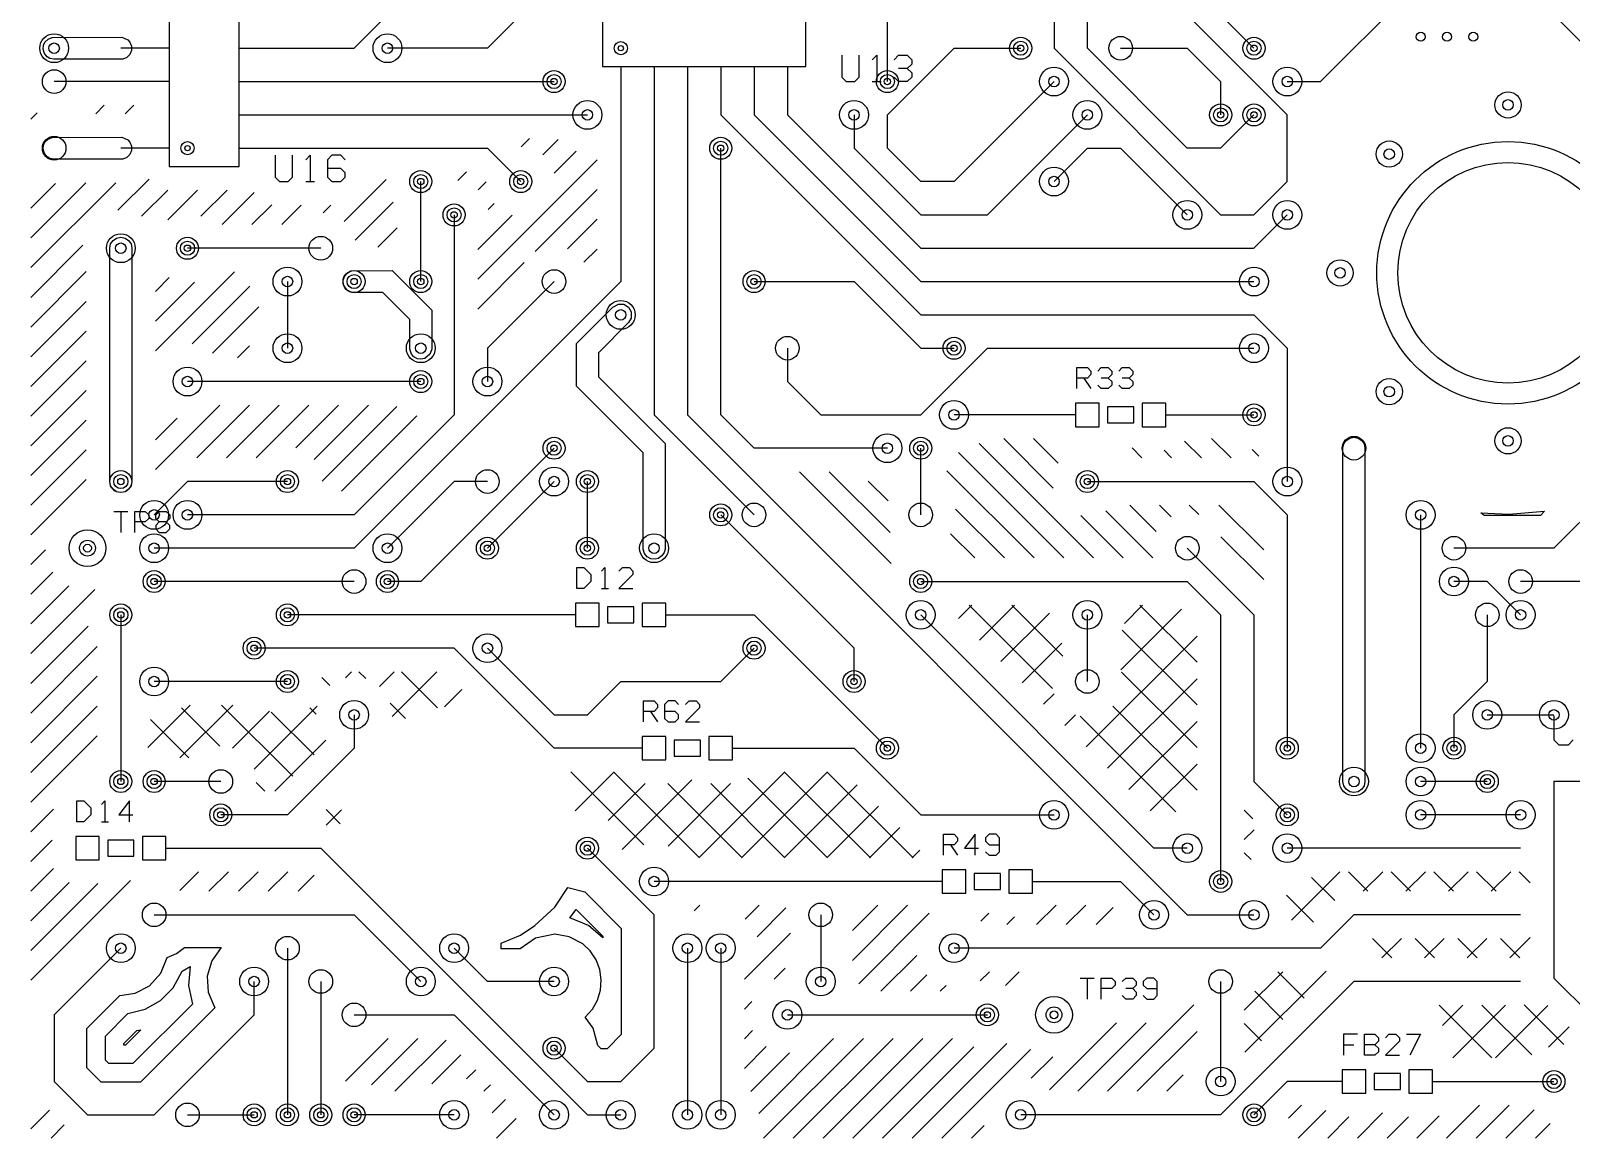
# Model space of a CAD drawing. Extents: x 7 to 280, y 7 to 360.
# Drawn here: x 6.7 to 65.4, y 6.7 to 48.9 of the extents above; entities that cross this region are included whole.
import ezdxf

# ---------------------------------------------------------------- set-up
doc = ezdxf.new("R2010")
doc.units = 0
doc.layers.add('SCORE', color=5, linetype='CONTINUOUS')

msp = doc.modelspace()

# ---------------------------------------------------------------- linework, layer by layer
at = {"layer": 'SCORE'}
for p, q in [((39.37, 46.99), (39.37, 57.15)), ((19.05, 48.26), (25.4, 54.61)), ((12.0015, 54.0385), (12.0015, 43.7515)), ((14.6685, 43.7515), (14.6685, 54.0385)), ((27.94, 52.07), (24.13, 48.26)), ((45.72, 50.8), (45.72, 48.26)), ((54.61, 45.72), (49.53, 50.8)), ((55.88, 46.99), (59.69, 50.8)), ((28.5115, 50.2285), (28.5115, 47.5615)), ((36.2585, 47.5615), (36.2585, 50.2285)), ((46.99, 48.26), (46.99, 49.53)), ((53.34, 48.26), (52.07, 49.53)), ((64.77, 49.53), (66.04, 48.26)), ((7.202, 48.2188), (7.2181, 48.3819)), ((7.2496, 48.062), (7.202, 48.2188)), ((7.2181, 48.3819), (7.2708, 48.4933)), ((7.2708, 48.4933), (7.3867, 48.6092)), ((7.3867, 48.6092), (7.5381, 48.6719)), ((7.5381, 48.6719), (10.2012, 48.678)), ((12.0015, 48.26), (10.16, 48.26)), ((10.2012, 48.678), (10.4264, 48.5847)), ((10.4264, 48.5847), (10.5092, 48.4933)), ((10.5092, 48.4933), (10.5719, 48.3419)), ((10.5719, 48.1781), (10.5092, 48.0267)), ((10.5719, 48.3419), (10.5719, 48.1781)), ((14.6685, 48.26), (16.51, 48.26)), ((16.51, 48.26), (19.05, 48.26)), ((24.13, 48.26), (20.32, 48.26)), ((39.37, 45.72), (41.91, 48.26)), ((41.91, 48.26), (44.45, 48.26)), ((45.72, 48.26), (52.07, 41.91)), ((50.8, 44.45), (46.99, 48.26)), ((48.26, 48.26), (50.8, 48.26)), ((50.8, 48.26), (52.07, 46.99)), ((7.3536, 47.9353), (7.2496, 48.062)), ((7.4593, 47.872), (7.3536, 47.9353)), ((7.62, 47.84), (7.4593, 47.872)), ((10.2419, 47.8481), (7.62, 47.84)), ((10.3933, 47.9108), (10.2419, 47.8481)), ((10.5092, 48.0267), (10.3933, 47.9108)), ((28.5115, 47.5615), (36.2585, 47.5615)), ((29.21, 47.5615), (29.21, 45.72)), ((30.48, 47.5615), (30.48, 45.72)), ((31.75, 47.5615), (31.75, 45.72)), ((33.02, 47.5615), (33.02, 45.72)), ((34.29, 47.5615), (34.29, 45.72)), ((35.56, 47.5615), (35.56, 45.72)), ((37.63, 47.99), (37.63, 47.1567)), ((38.2967, 47.1567), (38.2967, 47.99)), ((38.7967, 47.8233), (38.9633, 47.99)), ((38.9633, 47.99), (38.9633, 46.99)), ((39.63, 47.8233), (39.7967, 47.99)), ((39.7967, 47.99), (40.13, 47.99)), ((40.13, 47.99), (40.2967, 47.8233)), ((40.2967, 47.6567), (40.13, 47.49)), ((40.2967, 47.8233), (40.2967, 47.6567)), ((10.16, 46.99), (7.62, 46.99)), ((12.0015, 46.99), (10.16, 46.99)), ((14.6685, 46.99), (16.51, 46.99)), ((16.51, 46.99), (26.67, 46.99)), ((37.63, 47.1567), (37.7967, 46.99)), ((37.7967, 46.99), (38.13, 46.99)), ((38.13, 46.99), (38.2967, 47.1567)), ((38.7967, 46.99), (39.13, 46.99)), ((39.7967, 46.99), (39.63, 47.1567)), ((40.13, 47.49), (39.7967, 47.49)), ((40.13, 46.99), (39.7967, 46.99)), ((40.13, 47.49), (40.2967, 47.3233)), ((40.2967, 47.1567), (40.13, 46.99)), ((40.2967, 47.3233), (40.2967, 47.1567)), ((45.72, 46.99), (41.91, 43.18)), ((52.07, 46.99), (52.07, 45.72)), ((54.61, 46.99), (55.88, 46.99)), ((6.73, 45.5564), (6.9772, 45.8036)), ((9.2021, 45.7657), (9.5264, 46.09)), ((10.3263, 45.7586), (10.6577, 46.09)), ((14.6685, 45.72), (16.51, 45.72)), ((16.51, 45.72), (27.94, 45.72)), ((29.21, 45.72), (29.21, 39.37)), ((30.48, 45.72), (30.48, 34.29)), ((31.75, 45.72), (31.75, 34.29)), ((33.02, 45.72), (40.64, 38.1)), ((34.29, 45.72), (40.64, 39.37)), ((35.56, 45.72), (40.64, 40.64)), ((38.1, 45.72), (38.1, 44.45)), ((39.37, 44.45), (39.37, 45.72)), ((43.18, 41.91), (46.99, 45.72)), ((53.34, 45.72), (52.07, 44.45)), ((54.61, 43.18), (54.61, 45.72)), ((7.2181, 44.5719), (7.2708, 44.6833)), ((7.2708, 44.6833), (7.3867, 44.7992)), ((7.3867, 44.7992), (7.5381, 44.8619)), ((7.5381, 44.8619), (10.2012, 44.868)), ((10.2012, 44.868), (10.4264, 44.7747)), ((10.4264, 44.7747), (10.5092, 44.6833)), ((10.5092, 44.6833), (10.5719, 44.5319)), ((25.4114, 44.4993), (25.7321, 44.82)), ((26.2405, 44.197), (26.8306, 44.7872)), ((7.202, 44.4088), (7.2181, 44.5719)), ((7.2496, 44.252), (7.202, 44.4088)), ((7.3536, 44.1253), (7.2496, 44.252)), ((7.4593, 44.062), (7.3536, 44.1253)), ((7.62, 44.03), (7.4593, 44.062)), ((10.2419, 44.0381), (7.62, 44.03)), ((12.0015, 44.45), (10.16, 44.45)), ((10.3933, 44.1008), (10.2419, 44.0381)), ((10.5092, 44.2167), (10.3933, 44.1008)), ((10.5719, 44.3681), (10.5092, 44.2167)), ((10.5719, 44.5319), (10.5719, 44.3681)), ((14.6685, 44.45), (16.51, 44.45)), ((16.04, 44.18), (16.04, 43.3467)), ((16.51, 44.45), (24.13, 44.45)), ((16.7067, 43.3467), (16.7067, 44.18)), ((17.2067, 44.0133), (17.3733, 44.18)), ((17.3733, 44.18), (17.3733, 43.18)), ((18.2067, 44.18), (18.04, 44.0133)), ((18.54, 44.18), (18.2067, 44.18)), ((18.7067, 44.0133), (18.54, 44.18)), ((24.13, 44.45), (25.4, 43.18)), ((26.679, 43.5042), (27.5105, 44.3357)), ((33.02, 34.29), (33.02, 44.45)), ((38.1, 44.45), (40.64, 41.91)), ((40.64, 43.18), (39.37, 44.45)), ((45.72, 43.18), (46.99, 44.45)), ((46.99, 44.45), (48.26, 44.45)), ((48.26, 44.45), (50.8, 41.91)), ((52.07, 44.45), (50.8, 44.45)), ((12.0015, 43.7515), (14.6685, 43.7515)), ((18.04, 44.0133), (18.04, 43.3467)), ((18.54, 43.68), (18.04, 43.68)), ((18.7067, 43.5133), (18.54, 43.68)), ((18.7067, 43.3467), (18.7067, 43.5133)), ((23.0024, 43.2217), (23.3307, 43.55)), ((23.7606, 39.4544), (28.3086, 44.0024)), ((6.73, 39.8995), (9.9677, 43.1372)), ((6.73, 41.0309), (8.8328, 43.1337)), ((6.73, 42.1623), (7.6691, 43.1013)), ((10.047, 42.0852), (11.2379, 43.2761)), ((10.9491, 41.8559), (11.947, 42.8538)), ((11.9507, 41.7261), (13.0761, 42.8515)), ((13.212, 41.856), (14.2075, 42.8515)), ((16.04, 43.3467), (16.2067, 43.18)), ((16.2067, 43.18), (16.54, 43.18)), ((16.54, 43.18), (16.7067, 43.3467)), ((17.2067, 43.18), (17.54, 43.18)), ((18.04, 43.3467), (18.2067, 43.18)), ((18.2067, 43.18), (18.54, 43.18)), ((18.54, 43.18), (18.7067, 43.3467)), ((18.6686, 41.6558), (20.2728, 43.26)), ((21.59, 39.37), (21.59, 43.18)), ((23.774, 42.8619), (24.0807, 43.1686)), ((25.9474, 40.5099), (28.3089, 42.8714)), ((41.91, 43.18), (40.64, 43.18)), ((53.34, 41.91), (54.61, 43.18)), ((14.0273, 41.54), (15.2455, 42.7581)), ((15.1587, 41.54), (15.909, 42.2903)), ((16.2901, 41.54), (17.0301, 42.28)), ((17.8682, 41.9868), (18.1615, 42.28)), ((19.0936, 40.9494), (20.5336, 42.3894)), ((24.1629, 42.1194), (24.383, 42.3395)), ((22.86, 41.91), (22.86, 34.29)), ((23.7602, 40.5854), (25.0758, 41.901)), ((27.1858, 40.6169), (28.3093, 41.7404)), ((40.64, 41.91), (43.18, 41.91)), ((52.07, 41.91), (53.34, 41.91)), ((53.34, 40.64), (54.61, 41.91)), ((19.9594, 40.6839), (20.69, 41.4144)), ((6.73, 38.7681), (8.7148, 40.753)), ((9.74, 40.64), (9.772, 40.8007)), ((9.74, 31.75), (9.74, 40.64)), ((9.772, 40.8007), (9.863, 40.937)), ((9.863, 40.937), (9.9993, 41.028)), ((9.9993, 41.028), (10.16, 41.06)), ((10.16, 41.06), (10.3207, 41.028)), ((10.3207, 41.028), (10.457, 40.937)), ((10.457, 40.937), (10.548, 40.8007)), ((10.548, 40.8007), (10.58, 40.64)), ((10.58, 40.64), (10.58, 31.75)), ((17.78, 40.64), (12.7, 40.64)), ((27.8032, 40.1029), (28.3097, 40.6094)), ((40.64, 40.64), (53.34, 40.64)), ((23.761, 38.3235), (25.5301, 40.0926)), ((6.73, 37.6368), (8.84, 39.7468)), ((11.48, 36.7299), (14.4901, 39.74)), ((11.48, 38.9927), (12.0053, 39.518)), ((11.48, 37.8613), (12.9665, 39.3478)), ((16.51, 39.37), (16.51, 36.83)), ((18.632, 39.4112), (18.6796, 39.568)), ((18.6481, 39.2481), (18.632, 39.4112)), ((18.6796, 39.568), (18.7836, 39.6947)), ((18.7836, 39.6947), (18.9281, 39.7719)), ((18.9281, 39.7719), (20.494, 39.79)), ((29.21, 39.37), (19.05, 29.21)), ((20.494, 39.79), (22.01, 38.274)), ((26.67, 39.37), (24.13, 36.83)), ((34.29, 39.37), (38.1, 39.37)), ((38.1, 39.37), (40.64, 36.83)), ((40.64, 39.37), (53.34, 39.37)), ((12.8798, 36.9984), (15.0716, 39.1902)), ((18.7836, 39.0453), (18.6481, 39.2481)), ((18.9681, 38.9581), (18.7836, 39.0453)), ((20.146, 38.95), (18.9681, 38.9581)), ((21.17, 37.926), (20.146, 38.95)), ((6.73, 36.5054), (8.84, 38.6154)), ((13.6594, 36.6465), (15.4235, 38.4106)), ((22.01, 38.274), (22.008, 36.7888)), ((27.52, 37.004), (28.913, 38.397)), ((28.913, 38.397), (29.1281, 38.5119)), ((29.1281, 38.5119), (29.3319, 38.5019)), ((29.3319, 38.5019), (29.507, 38.397)), ((29.507, 38.397), (29.6119, 38.2219)), ((29.6119, 38.2219), (29.6119, 37.9781)), ((21.172, 36.7888), (21.17, 37.926)), ((29.507, 37.803), (28.36, 36.656)), ((29.6119, 37.9781), (29.507, 37.803)), ((40.64, 38.1), (53.34, 38.1)), ((53.34, 38.1), (54.61, 36.83)), ((6.73, 35.374), (8.84, 37.484)), ((27.52, 35.386), (27.52, 37.004)), ((14.605, 36.4608), (15.0633, 36.9191)), ((21.2408, 36.5967), (21.172, 36.7888)), ((21.3236, 36.5053), (21.2408, 36.5967)), ((21.4681, 36.4281), (21.3236, 36.5053)), ((21.59, 36.41), (21.4681, 36.4281)), ((21.7507, 36.442), (21.59, 36.41)), ((21.9392, 36.5967), (21.7507, 36.442)), ((22.008, 36.7888), (21.9392, 36.5967)), ((24.13, 36.83), (24.13, 35.56)), ((28.36, 36.656), (28.36, 35.734)), ((35.56, 36.83), (35.56, 35.56)), ((40.64, 34.29), (43.18, 36.83)), ((40.64, 36.83), (41.91, 36.83)), ((43.18, 36.83), (53.34, 36.83)), ((54.61, 36.83), (54.61, 31.75)), ((6.73, 34.2427), (8.84, 36.3527)), ((46.59, 35.29), (46.59, 36.09)), ((46.59, 36.09), (46.99, 36.09)), ((46.99, 36.09), (47.1233, 35.9567)), ((47.1233, 35.8233), (46.99, 35.69)), ((47.1233, 35.9567), (47.1233, 35.8233)), ((47.39, 35.9567), (47.5233, 36.09)), ((47.5233, 36.09), (47.79, 36.09)), ((47.79, 36.09), (47.9233, 35.9567)), ((47.9233, 35.8233), (47.79, 35.69)), ((47.9233, 35.9567), (47.9233, 35.8233)), ((48.19, 35.9567), (48.3233, 36.09)), ((48.3233, 36.09), (48.59, 36.09)), ((48.59, 36.09), (48.7233, 35.9567)), ((48.7233, 35.8233), (48.59, 35.69)), ((48.7233, 35.9567), (48.7233, 35.8233)), ((6.73, 33.1113), (8.84, 35.2213)), ((21.59, 35.56), (12.7, 35.56)), ((30.06, 32.846), (27.52, 35.386)), ((28.36, 35.734), (30.9, 33.194)), ((35.56, 35.56), (36.83, 34.29)), ((46.99, 35.69), (46.59, 35.69)), ((46.8567, 35.69), (47.1233, 35.29)), ((47.5233, 35.29), (47.39, 35.4233)), ((47.79, 35.69), (47.5233, 35.69)), ((47.79, 35.29), (47.5233, 35.29)), ((47.79, 35.69), (47.9233, 35.5567)), ((47.9233, 35.4233), (47.79, 35.29)), ((47.9233, 35.5567), (47.9233, 35.4233)), ((48.3233, 35.29), (48.19, 35.4233)), ((48.59, 35.69), (48.3233, 35.69)), ((48.59, 35.29), (48.3233, 35.29)), ((48.59, 35.69), (48.7233, 35.5567)), ((48.7233, 35.4233), (48.59, 35.29)), ((48.7233, 35.5567), (48.7233, 35.4233)), ((11.48, 32.2044), (13.9356, 34.66)), ((13.0569, 32.65), (15.0669, 34.66)), ((14.1883, 32.65), (16.1983, 34.66)), ((15.3197, 32.65), (17.3297, 34.66)), ((16.8309, 33.0299), (18.461, 34.66)), ((17.5251, 32.5927), (19.5924, 34.66)), ((47.44, 34.74), (46.54, 34.74)), ((46.54, 34.74), (46.54, 33.84)), ((47.44, 33.84), (47.44, 34.74)), ((49.98, 34.74), (49.08, 34.74)), ((49.08, 34.74), (49.08, 33.84)), ((49.98, 33.84), (49.98, 34.74)), ((6.73, 31.9799), (8.84, 34.0899)), ((11.48, 33.3358), (12.3085, 34.1643)), ((17.8293, 31.7655), (20.674, 34.6102)), ((18.5752, 31.38), (21.4438, 34.2487)), ((22.86, 34.29), (19.05, 30.48)), ((30.48, 34.29), (34.29, 30.48)), ((31.75, 34.29), (50.8, 15.24)), ((34.29, 33.02), (33.02, 34.29)), ((36.83, 34.29), (40.64, 34.29)), ((44.45, 34.29), (41.91, 34.29)), ((46.54, 34.29), (44.45, 34.29)), ((48.76, 34.59), (47.76, 34.59)), ((47.76, 34.59), (47.76, 33.99)), ((48.76, 33.99), (48.76, 34.59)), ((49.98, 34.29), (52.07, 34.29)), ((52.07, 34.29), (53.34, 34.29)), ((46.54, 33.84), (47.44, 33.84)), ((47.76, 33.99), (48.76, 33.99)), ((49.08, 33.84), (49.98, 33.84)), ((6.73, 30.8485), (8.84, 32.9585)), ((26.67, 33.02), (21.59, 27.94)), ((30.9, 33.194), (30.898, 29.1688)), ((39.37, 33.02), (34.29, 33.02)), ((40.64, 30.48), (40.64, 33.02)), ((42.8649, 33.1995), (47.2244, 28.84)), ((43.8058, 33.39), (45.6942, 31.5015)), ((44.9372, 33.39), (45.8736, 32.4536)), ((48.6932, 33.0281), (49.0713, 32.65)), ((49.9126, 32.94), (50.2026, 32.65)), ((50.6927, 33.2913), (51.334, 32.65)), ((51.7254, 33.39), (52.4654, 32.65)), ((53.2746, 32.9721), (53.5301, 32.7167)), ((56.73, 33.02), (56.762, 33.1807)), ((56.73, 20.32), (56.73, 33.02)), ((56.762, 33.1807), (56.853, 33.317)), ((56.853, 33.317), (56.9893, 33.408)), ((56.9893, 33.408), (57.15, 33.44)), ((57.15, 33.44), (57.3107, 33.408)), ((57.3107, 33.408), (57.447, 33.317)), ((57.447, 33.317), (57.538, 33.1807)), ((57.538, 33.1807), (57.57, 33.02)), ((57.57, 33.02), (57.57, 20.32)), ((30.062, 29.1688), (30.06, 32.846)), ((42.0823, 32.8507), (46.093, 28.84)), ((6.73, 29.7172), (8.84, 31.8272)), ((9.772, 31.5893), (9.74, 31.75)), ((10.58, 31.75), (10.548, 31.5893)), ((12.7, 31.75), (11.43, 30.48)), ((16.51, 31.75), (12.7, 31.75)), ((22.86, 31.75), (20.32, 29.21)), ((24.13, 31.75), (22.86, 31.75)), ((24.13, 29.21), (26.67, 31.75)), ((27.94, 29.21), (27.94, 31.75)), ((36.0248, 32.12), (39.5151, 28.6298)), ((37.1562, 32.12), (39.4714, 29.8047)), ((38.6394, 31.7682), (39.3986, 31.009)), ((41.6412, 32.1604), (44.9617, 28.84)), ((46.99, 31.75), (53.34, 31.75)), ((53.34, 31.75), (54.61, 30.48)), ((67.31, 31.75), (64.77, 29.21)), ((9.863, 31.453), (9.772, 31.5893)), ((9.9993, 31.362), (9.863, 31.453)), ((10.16, 31.33), (9.9993, 31.362)), ((10.3207, 31.362), (10.16, 31.33)), ((10.457, 31.453), (10.3207, 31.362)), ((10.548, 31.5893), (10.457, 31.453)), ((9.89, 30.61), (10.4233, 30.61)), ((10.1567, 30.61), (10.1567, 29.81)), ((10.69, 29.81), (10.69, 30.61)), ((10.69, 30.61), (11.09, 30.61)), ((11.09, 30.61), (11.2233, 30.4767)), ((11.49, 30.4767), (11.6233, 30.61)), ((11.6233, 30.61), (11.89, 30.61)), ((11.89, 30.61), (12.0233, 30.4767)), ((41.9718, 30.6985), (43.8303, 28.84)), ((47.6936, 30.6336), (49.4872, 28.84)), ((48.6085, 30.85), (49.6108, 29.8477)), ((49.7399, 30.85), (50.1808, 30.4091)), ((50.8713, 30.85), (51.233, 30.4883)), ((52.0026, 30.85), (53.71, 29.1426)), ((61.9905, 30.5615), (63.0543, 30.5008)), ((62.1115, 30.46), (61.9905, 30.5615)), ((63.0543, 30.5008), (64.4068, 30.6145)), ((64.4068, 30.6145), (64.2522, 30.46)), ((11.09, 30.21), (10.69, 30.21)), ((11.2233, 30.3433), (11.09, 30.21)), ((11.2233, 30.4767), (11.2233, 30.3433)), ((11.49, 30.3433), (11.49, 30.4767)), ((11.6233, 30.21), (11.49, 30.3433)), ((11.6233, 30.21), (11.49, 30.0767)), ((11.49, 30.0767), (11.49, 29.9433)), ((11.49, 29.9433), (11.6233, 29.81)), ((11.89, 30.21), (11.6233, 30.21)), ((12.0233, 30.3433), (11.89, 30.21)), ((12.0233, 30.0767), (11.89, 30.21)), ((11.89, 29.81), (12.0233, 29.9433)), ((12.0233, 30.4767), (12.0233, 30.3433)), ((12.0233, 29.9433), (12.0233, 30.0767)), ((19.05, 30.48), (12.7, 30.48)), ((38.1, 25.4), (33.02, 30.48)), ((46.7415, 30.4542), (48.3558, 28.84)), ((54.61, 30.48), (54.61, 21.59)), ((59.69, 30.48), (59.69, 21.59)), ((64.2522, 30.46), (62.1115, 30.46)), ((11.6233, 29.81), (11.89, 29.81)), ((41.7805, 29.7584), (42.6989, 28.84)), ((52.0783, 29.643), (53.71, 28.0113)), ((6.73, 28.5858), (7.292, 29.1478)), ((19.05, 29.21), (11.43, 29.21)), ((30.1096, 29.012), (30.062, 29.1688)), ((30.2136, 28.8853), (30.1096, 29.012)), ((30.3581, 28.8081), (30.2136, 28.8853)), ((30.5212, 28.792), (30.3581, 28.8081)), ((30.6407, 28.822), (30.5212, 28.792)), ((30.777, 28.913), (30.6407, 28.822)), ((30.868, 29.0493), (30.777, 28.913)), ((30.898, 29.1688), (30.868, 29.0493)), ((50.8, 29.21), (53.34, 26.67)), ((64.77, 29.21), (60.96, 29.21)), ((6.73, 27.4544), (7.5749, 28.2994)), ((27.54, 27.67), (27.54, 28.47)), ((27.54, 28.47), (27.8067, 28.47)), ((27.8067, 28.47), (28.0733, 28.2033)), ((28.0733, 28.2033), (28.0733, 27.9367)), ((28.4733, 28.3367), (28.6067, 28.47)), ((28.6067, 28.47), (28.6067, 27.67)), ((29.14, 28.3367), (29.2733, 28.47)), ((29.6733, 28.2033), (29.14, 27.67)), ((29.2733, 28.47), (29.54, 28.47)), ((29.54, 28.47), (29.6733, 28.3367)), ((29.6733, 28.3367), (29.6733, 28.2033)), ((6.73, 26.3231), (8.1825, 27.7756)), ((6.73, 25.1917), (9.1742, 27.6359)), ((19.05, 27.94), (11.43, 27.94)), ((21.59, 27.94), (20.32, 27.94)), ((27.8067, 27.67), (27.54, 27.67)), ((28.0733, 27.9367), (27.8067, 27.67)), ((28.4733, 27.67), (28.74, 27.67)), ((29.14, 27.67), (29.6733, 27.67)), ((40.64, 27.94), (50.8, 27.94)), ((50.8, 27.94), (52.07, 26.67)), ((62.23, 27.94), (60.96, 27.94)), ((63.5, 26.67), (62.23, 27.94)), ((73.66, 27.94), (63.5, 27.94)), ((28.39, 27.12), (27.49, 27.12)), ((27.49, 27.12), (27.49, 26.22)), ((28.39, 26.22), (28.39, 27.12)), ((30.93, 27.12), (30.03, 27.12)), ((30.03, 27.12), (30.03, 26.22)), ((30.93, 26.22), (30.93, 27.12)), ((42.0827, 26.5317), (42.5897, 27.0387)), ((42.4904, 27.0386), (45.6677, 23.8614)), ((42.8801, 25.7027), (44.2167, 27.0393)), ((44.1161, 27.0392), (46.0536, 25.1018)), ((48.403, 26.3466), (49.0964, 27.04)), ((48.9944, 27.04), (51.17, 24.8644)), ((10.16, 26.67), (10.16, 20.32)), ((25.4, 26.67), (16.51, 26.67)), ((27.49, 26.67), (25.4, 26.67)), ((29.71, 26.97), (28.71, 26.97)), ((28.71, 26.97), (28.71, 26.37)), ((29.71, 26.37), (29.71, 26.97)), ((30.93, 26.67), (33.02, 26.67)), ((33.02, 26.67), (34.29, 26.67)), ((34.29, 26.67), (39.37, 21.59)), ((49.53, 17.78), (40.64, 26.67)), ((43.6933, 24.8895), (45.5423, 26.7385)), ((46.99, 24.13), (46.99, 26.67)), ((48.2624, 24.5796), (50.575, 26.8922)), ((52.07, 26.67), (52.07, 16.51)), ((53.34, 26.67), (53.34, 20.32)), ((62.23, 26.67), (62.23, 24.13)), ((6.73, 24.0603), (8.9117, 26.242)), ((27.49, 26.22), (28.39, 26.22)), ((28.71, 26.37), (29.71, 26.37)), ((30.03, 26.22), (30.93, 26.22)), ((46.946, 21.6368), (51.17, 25.8609)), ((48.3184, 26.0897), (51.17, 23.2381)), ((6.73, 22.929), (9.26, 25.459)), ((22.86, 25.4), (15.24, 25.4)), ((26.67, 21.59), (22.86, 25.4)), ((24.13, 25.4), (26.67, 22.86)), ((33.02, 24.13), (34.29, 25.4)), ((38.1, 24.13), (38.1, 25.4)), ((44.5064, 24.0763), (46.0217, 25.5916)), ((6.73, 21.7976), (9.26, 24.3276)), ((16.51, 24.13), (11.43, 24.13)), ((17.82, 24.2886), (18.1293, 23.9793)), ((18.7185, 24.2711), (18.9474, 24.5)), ((19.235, 24.5), (19.4956, 24.2394)), ((20.0151, 23.9413), (20.5737, 24.5)), ((20.498, 22.7979), (22.2001, 24.5)), ((20.8613, 24.5), (22.2316, 23.1297)), ((27.94, 22.86), (29.21, 24.13)), ((29.21, 24.13), (33.02, 24.13)), ((47.7591, 20.8237), (51.17, 24.2345)), ((48.2903, 24.4914), (51.17, 21.6117)), ((62.23, 24.13), (60.96, 22.86)), ((22.4912, 23.1647), (23.1568, 23.8304)), ((45.3196, 23.2632), (45.7227, 23.6662)), ((6.73, 20.6662), (9.26, 23.1962)), ((11.1848, 21.6164), (12.7984, 23.23)), ((12.4147, 21.22), (14.4247, 23.23)), ((12.4764, 23.1268), (13.9341, 21.6691)), ((13.9996, 23.23), (16.7084, 20.5212)), ((14.4151, 21.594), (15.8239, 23.0029)), ((15.2357, 20.7883), (17.6389, 23.1915)), ((15.8911, 22.9648), (17.5216, 21.3344)), ((17.3608, 23.1215), (17.6007, 22.8816)), ((20.4294, 23.3056), (21.0126, 22.7223)), ((30.08, 22.59), (30.08, 23.39)), ((30.08, 23.39), (30.48, 23.39)), ((30.48, 22.99), (30.08, 22.99)), ((30.3467, 22.99), (30.6133, 22.59)), ((30.48, 23.39), (30.6133, 23.2567)), ((30.6133, 23.1233), (30.48, 22.99)), ((30.6133, 23.2567), (30.6133, 23.1233)), ((31.0133, 23.39), (30.88, 23.2567)), ((30.88, 23.2567), (30.88, 22.7233)), ((31.28, 22.99), (30.88, 22.99)), ((31.28, 23.39), (31.0133, 23.39)), ((31.4133, 23.2567), (31.28, 23.39)), ((31.4133, 22.8567), (31.28, 22.99)), ((31.68, 23.2567), (31.8133, 23.39)), ((32.2133, 23.1233), (31.68, 22.59)), ((31.8133, 23.39), (32.08, 23.39)), ((32.08, 23.39), (32.2133, 23.2567)), ((32.2133, 23.2567), (32.2133, 23.1233)), ((47.9618, 23.1936), (51.17, 19.9854)), ((11.2894, 22.6875), (12.7569, 21.22)), ((19.05, 22.86), (19.05, 21.59)), ((26.67, 22.86), (27.94, 22.86)), ((30.88, 22.7233), (31.0133, 22.59)), ((31.0133, 22.59), (31.28, 22.59)), ((31.28, 22.59), (31.4133, 22.7233)), ((31.4133, 22.7233), (31.4133, 22.8567)), ((31.68, 22.59), (32.2133, 22.59)), ((46.1328, 22.45), (46.5404, 22.8576)), ((46.7214, 22.8077), (50.3661, 19.1629)), ((48.5723, 20.0105), (51.17, 22.6082)), ((60.96, 22.86), (60.96, 21.59)), ((62.23, 22.86), (64.77, 22.86)), ((64.77, 22.82), (64.77, 21.9033)), ((6.73, 19.5348), (9.26, 22.0648)), ((16.0237, 19.95), (17.9687, 21.8949)), ((30.93, 22.04), (30.03, 22.04)), ((30.03, 22.04), (30.03, 21.14)), ((30.93, 21.14), (30.93, 22.04)), ((32.25, 21.89), (31.25, 21.89)), ((31.25, 21.89), (31.25, 21.29)), ((32.25, 21.29), (32.25, 21.89)), ((33.47, 22.04), (32.57, 22.04)), ((32.57, 22.04), (32.57, 21.14)), ((33.47, 21.14), (33.47, 22.04)), ((64.77, 21.9033), (64.9533, 21.72)), ((64.9533, 21.72), (65.32, 21.72)), ((65.32, 21.72), (65.5033, 21.9033)), ((19.05, 21.59), (16.51, 19.05)), ((27.94, 21.59), (26.67, 21.59)), ((30.03, 21.59), (27.94, 21.59)), ((30.03, 21.14), (30.93, 21.14)), ((31.25, 21.29), (32.25, 21.29)), ((32.57, 21.14), (33.47, 21.14)), ((33.47, 21.59), (35.56, 21.59)), ((35.56, 21.59), (38.1, 21.59)), ((38.1, 21.59), (40.64, 19.05)), ((27.3094, 20.69), (30.0926, 17.9068)), ((27.4776, 19.2045), (28.9631, 20.69)), ((28.9358, 20.69), (32.2158, 17.41)), ((32.1885, 17.41), (35.4685, 20.69)), ((33.8148, 17.41), (37.0948, 20.69)), ((35.4411, 20.69), (38.7211, 17.41)), ((37.0675, 20.69), (40.3475, 17.41)), ((49.3855, 19.1973), (51.17, 20.9818)), ((13.97, 20.32), (11.43, 20.32)), ((15.3191, 20.2841), (15.6532, 19.95)), ((28.7336, 18.8342), (30.1394, 20.24)), ((29.2597, 17.7339), (31.9158, 20.39)), ((31.0083, 20.2438), (33.8421, 17.41)), ((31.0109, 17.8588), (33.3921, 20.24)), ((32.6385, 20.24), (35.4685, 17.41)), ((34.0514, 20.4534), (37.0948, 17.41)), ((35.4411, 17.41), (38.2242, 20.193)), ((53.34, 20.32), (54.61, 19.05)), ((56.762, 20.1593), (56.73, 20.32)), ((56.853, 20.023), (56.762, 20.1593)), ((56.9893, 19.932), (56.853, 20.023)), ((57.447, 20.023), (57.3107, 19.932)), ((57.538, 20.1593), (57.447, 20.023)), ((57.57, 20.32), (57.538, 20.1593)), ((62.23, 20.32), (59.69, 20.32)), ((73.66, 20.32), (64.77, 20.32)), ((64.77, 20.32), (64.77, 12.83)), ((8.49, 18.78), (8.49, 19.58)), ((8.49, 19.58), (8.7567, 19.58)), ((8.7567, 19.58), (9.0233, 19.3133)), ((9.4233, 19.4467), (9.5567, 19.58)), ((9.5567, 19.58), (9.5567, 18.78)), ((10.49, 19.58), (10.09, 19.0467)), ((10.49, 18.78), (10.49, 19.58)), ((37.0675, 17.41), (39.0374, 19.3799)), ((57.15, 19.9), (56.9893, 19.932)), ((57.3107, 19.932), (57.15, 19.9)), ((6.73, 18.4035), (7.59, 19.2635)), ((9.0233, 19.0467), (8.7567, 18.78)), ((9.0233, 19.3133), (9.0233, 19.0467)), ((10.09, 19.0467), (10.6233, 19.0467)), ((16.51, 19.05), (13.97, 19.05)), ((17.9812, 19.2484), (18.5207, 18.7089)), ((17.9828, 18.6563), (18.5685, 19.2421)), ((40.64, 19.05), (45.72, 19.05)), ((52.97, 19.2276), (53.2992, 18.8984)), ((63.5, 19.05), (59.69, 19.05)), ((9.34, 18.23), (8.44, 18.23)), ((8.44, 18.23), (8.44, 17.33)), ((8.7567, 18.78), (8.49, 18.78)), ((9.34, 17.33), (9.34, 18.23)), ((9.4233, 18.78), (9.69, 18.78)), ((11.88, 18.23), (10.98, 18.23)), ((10.98, 18.23), (10.98, 17.33)), ((11.88, 17.33), (11.88, 18.23)), ((38.6938, 17.41), (39.8505, 18.5667)), ((41.51, 17.51), (41.51, 18.31)), ((41.51, 18.31), (41.91, 18.31)), ((41.91, 18.31), (42.0433, 18.1767)), ((42.71, 18.31), (42.31, 17.7767)), ((42.71, 17.51), (42.71, 18.31)), ((43.2433, 18.31), (43.11, 18.1767)), ((43.51, 18.31), (43.2433, 18.31)), ((43.6433, 18.1767), (43.51, 18.31)), ((52.97, 18.1113), (53.3432, 18.4845)), ((6.73, 17.2721), (7.54, 18.0821)), ((10.66, 18.08), (9.66, 18.08)), ((9.66, 18.08), (9.66, 17.48)), ((10.66, 17.48), (10.66, 18.08)), ((11.88, 17.78), (13.97, 17.78)), ((13.97, 17.78), (17.78, 17.78)), ((17.78, 17.78), (27.94, 7.62)), ((30.48, 15.24), (27.94, 17.78)), ((40.3202, 17.41), (40.61, 17.6998)), ((41.91, 17.91), (41.51, 17.91)), ((41.7767, 17.91), (42.0433, 17.51)), ((42.0433, 18.0433), (41.91, 17.91)), ((42.0433, 18.1767), (42.0433, 18.0433)), ((42.31, 17.7767), (42.8433, 17.7767)), ((43.11, 18.1767), (43.11, 18.0433)), ((43.11, 18.0433), (43.2433, 17.91)), ((43.11, 17.6433), (43.2433, 17.51)), ((43.2433, 17.91), (43.6433, 17.91)), ((43.51, 17.51), (43.6433, 17.6433)), ((43.6433, 17.6433), (43.6433, 18.1767)), ((50.8, 17.78), (49.53, 17.78)), ((63.5, 17.78), (54.61, 17.78)), ((8.44, 17.33), (9.34, 17.33)), ((9.66, 17.48), (10.66, 17.48)), ((10.98, 17.33), (11.88, 17.33)), ((43.2433, 17.51), (43.51, 17.51)), ((52.97, 17.6013), (53.2279, 17.3434)), ((6.73, 16.1407), (7.5993, 17.01)), ((6.73, 12.7466), (10.5329, 16.5495)), ((6.73, 15.0094), (8.1873, 16.4666)), ((12.412, 16.1658), (13.1261, 16.88)), ((13.5175, 16.14), (14.2575, 16.88)), ((14.6489, 16.14), (15.3889, 16.88)), ((15.7802, 16.14), (16.5202, 16.88)), ((16.9116, 16.14), (17.5294, 16.7578)), ((39.37, 16.51), (30.48, 16.51)), ((41.46, 16.51), (39.37, 16.51)), ((42.36, 16.96), (41.46, 16.96)), ((41.46, 16.96), (41.46, 16.06)), ((42.36, 16.06), (42.36, 16.96)), ((43.68, 16.81), (42.68, 16.81)), ((42.68, 16.81), (42.68, 16.21)), ((43.68, 16.21), (43.68, 16.81)), ((44.9, 16.96), (44, 16.96)), ((44, 16.96), (44, 16.06)), ((44.9, 16.06), (44.9, 16.96)), ((44.9, 16.51), (46.99, 16.51)), ((46.99, 16.51), (48.26, 16.51)), ((48.26, 16.51), (49.53, 15.24)), ((54.7751, 15.0374), (56.6177, 16.88)), ((55.5341, 16.6635), (56.4174, 15.7802)), ((56.944, 16.88), (57.684, 16.14)), ((57.5041, 16.14), (58.2441, 16.88)), ((58.5703, 16.88), (59.3103, 16.14)), ((59.1304, 16.14), (59.8704, 16.88)), ((60.1966, 16.88), (60.9366, 16.14)), ((60.7567, 16.14), (61.4967, 16.88)), ((61.823, 16.88), (62.563, 16.14)), ((62.3831, 16.14), (63.1231, 16.88)), ((63.4493, 16.88), (63.8688, 16.4605)), ((6.73, 13.878), (9.282, 16.43)), ((26.695, 15.5366), (27.1997, 16.2836)), ((27.1997, 16.2836), (27.8388, 16.1135)), ((27.8388, 16.1135), (29.23, 14.7222)), ((41.46, 16.06), (42.36, 16.06)), ((42.68, 16.21), (43.68, 16.21)), ((44, 16.06), (44.9, 16.06)), ((54.5786, 15.9926), (55.6042, 14.967)), ((25.9305, 14.8397), (26.695, 15.5366)), ((27.2662, 15.1272), (27.5071, 15.443)), ((27.5071, 15.443), (28.53, 14.4288)), ((32.0073, 15.3965), (32.2208, 15.61)), ((33.9529, 15.0793), (34.4835, 15.61)), ((34.4043, 14.3994), (35.5062, 15.5013)), ((38.0353, 13.5049), (40.1404, 15.61)), ((38.0388, 14.6398), (39.009, 15.61)), ((38.2769, 12.6151), (40.9684, 15.3066)), ((42.9271, 15.0026), (43.2345, 15.31)), ((45.0579, 14.8706), (45.7973, 15.61)), ((46.1896, 14.871), (46.9286, 15.61)), ((47.3213, 14.8713), (47.9736, 15.5236)), ((11.43, 15.24), (19.05, 15.24)), ((19.05, 15.24), (21.59, 12.7)), ((25.3914, 14.4704), (25.9305, 14.8397)), ((27.9781, 14.8299), (27.2662, 15.1272)), ((28.53, 14.3695), (27.9781, 14.8299)), ((29.23, 14.7222), (29.23, 10.6778)), ((30.48, 10.16), (30.48, 15.24)), ((36.83, 15.24), (36.83, 12.7)), ((43.9262, 14.8703), (44.2159, 15.16)), ((50.8, 15.24), (53.34, 15.24)), ((57.15, 15.24), (55.88, 13.97)), ((63.5, 15.24), (57.15, 15.24)), ((24.6498, 14.1554), (25.3914, 14.4704)), ((24.6593, 13.95), (24.6498, 14.1554)), ((25.9565, 14.352), (25.3755, 13.95)), ((26.697, 14.4993), (25.9565, 14.352)), ((27.2508, 14.4032), (26.697, 14.4993)), ((27.7635, 14.1292), (27.2508, 14.4032)), ((28.0438, 13.8623), (27.7635, 14.1292)), ((28.53, 14.4288), (28.53, 14.3695)), ((33.92, 12.7837), (35.6763, 14.54)), ((57.8576, 14.34), (58.5976, 13.6)), ((58.2167, 13.6), (58.9567, 14.34)), ((59.484, 14.34), (60.224, 13.6)), ((59.8431, 13.6), (60.5831, 14.34)), ((61.1103, 14.34), (61.8503, 13.6)), ((61.4694, 13.6), (62.2094, 14.34)), ((62.7366, 14.34), (63.4766, 13.6)), ((63.0958, 13.6), (63.8695, 14.3737)), ((10.16, 13.97), (7.62, 11.43)), ((11.6895, 13.0218), (11.9238, 13.614)), ((11.9238, 13.614), (12.2848, 13.771)), ((12.2848, 13.771), (12.5815, 13.99)), ((12.5815, 13.99), (13.9854, 13.99)), ((13.9854, 13.99), (13.625, 13.4937)), ((16.51, 13.97), (16.51, 7.62)), ((24.13, 12.7), (22.86, 13.97)), ((25.3755, 13.95), (24.6593, 13.95)), ((28.2696, 13.5244), (28.0438, 13.8623)), ((28.4089, 13.1634), (28.2696, 13.5244)), ((31.75, 13.97), (31.75, 7.62)), ((33.02, 13.97), (33.02, 7.62)), ((39.1231, 12.33), (40.4872, 13.694)), ((55.88, 13.97), (41.91, 13.97)), ((11.2535, 12.5408), (11.6895, 13.0218)), ((12.1514, 12.4595), (12.5003, 13.0927)), ((12.5003, 13.0927), (12.8078, 13.2758)), ((12.8078, 13.2758), (12.745, 12.5504)), ((13.625, 13.4937), (13.452, 12.9032)), ((28.4685, 12.7613), (28.4089, 13.1634)), ((35.057, 12.7893), (35.4707, 13.203)), ((40.2545, 12.33), (40.8774, 12.9529)), ((42.9084, 12.7212), (43.2573, 13.07)), ((43.8721, 12.5535), (44.3886, 13.07)), ((52.97, 11.6059), (54.4341, 13.07)), ((52.9957, 10.0053), (56.0845, 13.0941)), ((54.2486, 13.07), (55.2479, 12.0707)), ((10.7081, 12.256), (11.2535, 12.5408)), ((11.6705, 11.9786), (12.1514, 12.4595)), ((12.745, 12.5504), (12.893, 11.8407)), ((13.452, 12.9032), (13.488, 12.289)), ((15.24, 11.43), (15.24, 12.7)), ((17.78, 12.7), (17.78, 7.62)), ((26.67, 12.7), (24.13, 12.7)), ((28.322, 11.9865), (28.44, 12.3754)), ((28.44, 12.3754), (28.4685, 12.7613)), ((41.3859, 12.33), (41.6082, 12.5523)), ((46.72, 12.83), (47.2533, 12.83)), ((46.9867, 12.83), (46.9867, 12.03)), ((47.52, 12.03), (47.52, 12.83)), ((47.52, 12.83), (47.92, 12.83)), ((47.92, 12.43), (47.52, 12.43)), ((47.92, 12.83), (48.0533, 12.6967)), ((48.0533, 12.5633), (47.92, 12.43)), ((48.0533, 12.6967), (48.0533, 12.5633)), ((48.32, 12.6967), (48.4533, 12.83)), ((48.4533, 12.83), (48.72, 12.83)), ((48.72, 12.43), (48.4533, 12.43)), ((48.72, 12.83), (48.8533, 12.6967)), ((48.8533, 12.5633), (48.72, 12.43)), ((48.72, 12.43), (48.8533, 12.2967)), ((48.8533, 12.6967), (48.8533, 12.5633)), ((49.2533, 12.83), (49.12, 12.6967)), ((49.12, 12.6967), (49.12, 12.5633)), ((49.12, 12.5633), (49.2533, 12.43)), ((49.52, 12.83), (49.2533, 12.83)), ((49.2533, 12.43), (49.6533, 12.43)), ((49.6533, 12.6967), (49.52, 12.83)), ((49.6533, 12.1633), (49.6533, 12.6967)), ((57.15, 12.7), (52.07, 7.62)), ((52.07, 12.7), (52.07, 8.89)), ((63.5, 12.7), (57.15, 12.7)), ((64.77, 12.83), (66.17, 11.43)), ((8.87, 10.9122), (10.1285, 12.1708)), ((10.1285, 12.1708), (10.7081, 12.256)), ((12.893, 11.8407), (10.6223, 9.57)), ((11.0915, 11.6506), (11.6705, 11.9786)), ((13.488, 12.289), (13.7434, 11.7011)), ((28.1313, 11.6498), (28.322, 11.9865)), ((33.92, 11.6523), (34.2007, 11.933)), ((47.7589, 8.5207), (51.0521, 11.8139)), ((48.4533, 12.03), (48.32, 12.1633)), ((48.72, 12.03), (48.4533, 12.03)), ((48.8533, 12.1633), (48.72, 12.03)), ((48.8533, 12.2967), (48.8533, 12.1633)), ((49.12, 12.1633), (49.2533, 12.03)), ((49.2533, 12.03), (49.52, 12.03)), ((49.52, 12.03), (49.6533, 12.1633)), ((53.3665, 12.3257), (54.4347, 11.2575)), ((60.3976, 11.8), (62.4076, 9.79)), ((60.519, 11.0232), (61.2958, 11.8)), ((60.9163, 9.7942), (62.9221, 11.8)), ((62.024, 11.8), (63.9226, 9.9013)), ((62.5385, 9.79), (64.5378, 11.7894)), ((63.6389, 11.8114), (65.1514, 10.2989)), ((7.62, 11.43), (7.62, 8.89)), ((9.57, 10.6223), (10.4332, 11.4855)), ((10.4332, 11.4855), (11.0915, 11.6506)), ((13.7434, 11.7011), (10.9122, 8.87)), ((11.43, 7.62), (15.24, 11.43)), ((19.05, 11.43), (22.86, 11.43)), ((22.86, 11.43), (26.67, 7.62)), ((27.8497, 11.3411), (28.1313, 11.6498)), ((28.1549, 10.9231), (27.8497, 11.3411)), ((35.56, 11.43), (43.18, 11.43)), ((8.87, 9.4078), (8.87, 10.9122)), ((9.57, 9.6977), (9.57, 10.6223)), ((10.27, 10.3323), (10.7662, 10.8286)), ((10.926, 10.8637), (10.3323, 10.27)), ((10.7662, 10.8286), (10.926, 10.8637)), ((28.3365, 10.2612), (28.1549, 10.9231)), ((29.23, 10.6778), (28.6922, 10.14)), ((33.92, 10.521), (34.2369, 10.8379)), ((45.5452, 8.5697), (48.1055, 11.13)), ((46.6272, 8.5204), (49.2368, 11.13)), ((48.8906, 8.521), (51.17, 10.8004)), ((52.97, 11.0959), (53.6215, 10.4443)), ((57.2833, 10.69), (56.75, 10.69)), ((56.75, 10.69), (56.75, 9.89)), ((57.55, 9.89), (57.55, 10.69)), ((57.55, 10.69), (57.95, 10.69)), ((57.95, 10.69), (58.0833, 10.5567)), ((58.35, 10.5567), (58.4833, 10.69)), ((58.4833, 10.69), (58.75, 10.69)), ((58.75, 10.69), (58.8833, 10.5567)), ((59.15, 10.69), (59.6833, 10.69)), ((59.6833, 10.69), (59.2833, 9.89)), ((64.5689, 10.1941), (65.351, 10.9762)), ((10.27, 10.27), (10.27, 10.3323)), ((10.3323, 10.27), (10.27, 10.27)), ((18.7202, 8.8977), (20.3526, 10.53)), ((19.7142, 8.7603), (21.4839, 10.53)), ((20.6053, 8.52), (22.5513, 10.4659)), ((26.67, 10.16), (27.94, 8.89)), ((28.4578, 10.14), (28.3365, 10.2612)), ((28.6922, 10.14), (28.4578, 10.14)), ((29.21, 8.89), (30.48, 10.16)), ((33.92, 9.3896), (34.7551, 10.2247)), ((34.1675, 8.5057), (35.6449, 9.9831)), ((34.4684, 7.6752), (37.3231, 10.53)), ((34.6545, 6.73), (38.4545, 10.53)), ((35.7859, 6.73), (39.5859, 10.53)), ((36.9173, 6.73), (40.7173, 10.53)), ((38.0486, 6.73), (41.8486, 10.53)), ((39.18, 6.73), (42.6652, 10.2152)), ((40.3114, 6.73), (43.9172, 10.3358)), ((41.4427, 6.73), (44.8204, 10.1076)), ((56.75, 10.29), (57.15, 10.29)), ((57.95, 10.29), (57.55, 10.29)), ((58.0833, 10.4233), (57.95, 10.29)), ((57.95, 10.29), (58.0833, 10.1567)), ((58.0833, 10.0233), (57.95, 9.89)), ((58.0833, 10.5567), (58.0833, 10.4233)), ((58.0833, 10.1567), (58.0833, 10.0233)), ((58.8833, 10.4233), (58.35, 9.89)), ((58.8833, 10.5567), (58.8833, 10.4233)), ((9.4078, 8.87), (8.87, 9.4078)), ((9.6977, 9.57), (9.57, 9.6977)), ((10.6223, 9.57), (9.6977, 9.57)), ((22.0128, 8.7961), (23.1169, 9.9003)), ((44.8556, 9.0115), (45.6752, 9.8311)), ((57.95, 9.89), (57.55, 9.89)), ((58.35, 9.89), (58.8833, 9.89)), ((7.62, 8.89), (8.89, 7.62)), ((10.9122, 8.87), (9.4078, 8.87)), ((23.3368, 8.9887), (23.6826, 9.3346)), ((27.94, 8.89), (29.21, 8.89)), ((50.0223, 8.5214), (50.6424, 9.1414)), ((54.61, 8.89), (53.34, 7.62)), ((56.7, 8.89), (54.61, 8.89)), ((57.6, 9.34), (56.7, 9.34)), ((56.7, 9.34), (56.7, 8.44)), ((57.6, 8.44), (57.6, 9.34)), ((58.92, 9.19), (57.92, 9.19)), ((57.92, 9.19), (57.92, 8.59)), ((58.92, 8.59), (58.92, 9.19)), ((60.14, 9.34), (59.24, 9.34)), ((59.24, 9.34), (59.24, 8.44)), ((60.14, 8.44), (60.14, 9.34)), ((60.14, 8.89), (62.23, 8.89)), ((62.23, 8.89), (64.77, 8.89)), ((23.9977, 8.5183), (24.2483, 8.7689)), ((56.7, 8.44), (57.6, 8.44)), ((57.92, 8.59), (58.92, 8.59)), ((59.24, 8.44), (60.14, 8.44)), ((6.73, 7.0898), (7.4387, 7.7985)), ((24.3073, 7.6965), (24.814, 8.2032)), ((54.6535, 7.4957), (55.1478, 7.99)), ((55.0192, 6.73), (56.0786, 7.7894)), ((57.2819, 6.73), (58.2419, 7.69)), ((60.676, 6.73), (61.936, 7.99)), ((61.8074, 6.73), (63.0674, 7.99)), ((62.9388, 6.73), (64.0159, 7.8071)), ((7.5016, 6.73), (8.0044, 7.2328)), ((8.89, 7.62), (11.43, 7.62)), ((12.7, 7.62), (15.24, 7.62)), ((22.86, 7.62), (19.05, 7.62)), ((24.4722, 6.73), (25.227, 7.4848)), ((27.94, 7.62), (29.21, 7.62)), ((42.5741, 6.73), (43.0585, 7.2144)), ((52.07, 7.62), (44.45, 7.62)), ((56.1506, 6.73), (56.9606, 7.54)), ((58.4133, 6.73), (59.2237, 7.5404)), ((59.5447, 6.73), (60.3906, 7.576)), ((64.0702, 6.73), (64.6289, 7.2887))]:
    msp.add_line(p, q, dxfattribs=at)
for centre, radius in [((7.62, 48.26), 0.55), ((20.32, 48.26), 0.55), ((59.6954, 48.6965), 0.17), ((60.6954, 48.6965), 0.17), ((61.6954, 48.6965), 0.17), ((7.62, 48.26), 0.2), ((20.32, 48.26), 0.2), ((29.2115, 48.2615), 0.25), ((29.2115, 48.2615), 0.1), ((44.45, 48.26), 0.42), ((44.45, 48.26), 0.27), ((44.45, 48.26), 0.12), ((48.26, 48.26), 0.45), ((53.34, 48.26), 0.42), ((53.34, 48.26), 0.27), ((53.34, 48.26), 0.12), ((7.62, 46.99), 0.45), ((26.67, 46.99), 0.42), ((26.67, 46.99), 0.27), ((26.67, 46.99), 0.12), ((39.37, 46.99), 0.42), ((39.37, 46.99), 0.27), ((39.37, 46.99), 0.12), ((45.72, 46.99), 0.55), ((45.72, 46.99), 0.2), ((54.61, 46.99), 0.55), ((54.61, 46.99), 0.2), ((63.02, 46.1), 0.5), ((27.94, 45.72), 0.55), ((27.94, 45.72), 0.2), ((38.1, 45.72), 0.55), ((38.1, 45.72), 0.2), ((46.99, 45.72), 0.55), ((46.99, 45.72), 0.2), ((52.07, 45.72), 0.42), ((52.07, 45.72), 0.27), ((52.07, 45.72), 0.12), ((53.34, 45.72), 0.42), ((53.34, 45.72), 0.27), ((53.34, 45.72), 0.12), ((63.02, 46.1), 0.2), ((7.62, 44.45), 0.45), ((12.7015, 44.4515), 0.25), ((33.02, 44.45), 0.42), ((33.02, 44.45), 0.27), ((58.4945, 44.2255), 0.5), ((63.02, 39.7), 5), ((12.7015, 44.4515), 0.1), ((33.02, 44.45), 0.12), ((58.4945, 44.2255), 0.2), ((21.59, 43.18), 0.42), ((21.59, 43.18), 0.27), ((25.4, 43.18), 0.42), ((25.4, 43.18), 0.27), ((45.72, 43.18), 0.55), ((63.02, 39.7), 4.2), ((21.59, 43.18), 0.12), ((25.4, 43.18), 0.12), ((45.72, 43.18), 0.2), ((22.86, 41.91), 0.42), ((50.8, 41.91), 0.55), ((54.61, 41.91), 0.55), ((22.86, 41.91), 0.27), ((22.86, 41.91), 0.12), ((50.8, 41.91), 0.2), ((54.61, 41.91), 0.2), ((10.16, 40.64), 0.55), ((17.78, 40.64), 0.45), ((10.16, 40.64), 0.2), ((12.7, 40.64), 0.42), ((12.7, 40.64), 0.27), ((12.7, 40.64), 0.12), ((16.51, 39.37), 0.55), ((53.34, 39.37), 0.55), ((56.62, 39.7), 0.5), ((16.51, 39.37), 0.2), ((19.05, 39.37), 0.42), ((19.05, 39.37), 0.27), ((19.05, 39.37), 0.12), ((21.59, 39.37), 0.42), ((21.59, 39.37), 0.27), ((21.59, 39.37), 0.12), ((26.67, 39.37), 0.45), ((34.29, 39.37), 0.42), ((34.29, 39.37), 0.27), ((34.29, 39.37), 0.12), ((53.34, 39.37), 0.2), ((56.62, 39.7), 0.2), ((29.21, 38.1), 0.55), ((29.21, 38.1), 0.2), ((16.51, 36.83), 0.55), ((16.51, 36.83), 0.2), ((21.59, 36.83), 0.55), ((21.59, 36.83), 0.2), ((35.56, 36.83), 0.45), ((41.91, 36.83), 0.42), ((41.91, 36.83), 0.27), ((53.34, 36.83), 0.55), ((53.34, 36.83), 0.2), ((41.91, 36.83), 0.12), ((12.7, 35.56), 0.55), ((21.59, 35.56), 0.42), ((21.59, 35.56), 0.27), ((24.13, 35.56), 0.55), ((12.7, 35.56), 0.2), ((21.59, 35.56), 0.12), ((24.13, 35.56), 0.2), ((58.4945, 35.1745), 0.5), ((58.4945, 35.1745), 0.2), ((41.91, 34.29), 0.55), ((53.34, 34.29), 0.42), ((41.91, 34.29), 0.2), ((53.34, 34.29), 0.27), ((53.34, 34.29), 0.12), ((39.37, 33.02), 0.55), ((57.15, 33.02), 0.45), ((63.02, 33.3), 0.5), ((63.02, 33.3), 0.2), ((26.67, 33.02), 0.42), ((26.67, 33.02), 0.27), ((26.67, 33.02), 0.12), ((39.37, 33.02), 0.2), ((40.64, 33.02), 0.42), ((40.64, 33.02), 0.27), ((40.64, 33.02), 0.12), ((26.67, 31.75), 0.55), ((54.61, 31.75), 0.55), ((10.16, 31.75), 0.42), ((10.16, 31.75), 0.27), ((10.16, 31.75), 0.12), ((16.51, 31.75), 0.42), ((16.51, 31.75), 0.27), ((16.51, 31.75), 0.12), ((24.13, 31.75), 0.45), ((26.67, 31.75), 0.2), ((27.94, 31.75), 0.42), ((27.94, 31.75), 0.27), ((27.94, 31.75), 0.12), ((46.99, 31.75), 0.42), ((46.99, 31.75), 0.27), ((46.99, 31.75), 0.12), ((54.61, 31.75), 0.2), ((11.43, 30.48), 0.55), ((11.43, 30.48), 0.2), ((12.7, 30.48), 0.55), ((12.7, 30.48), 0.2), ((33.02, 30.48), 0.42), ((33.02, 30.48), 0.27), ((33.02, 30.48), 0.12), ((34.29, 30.48), 0.45), ((40.64, 30.48), 0.45), ((59.69, 30.48), 0.55), ((59.69, 30.48), 0.2), ((8.89, 29.21), 0.7), ((8.89, 29.21), 0.3), ((8.89, 29.21), 0.15), ((11.43, 29.21), 0.55), ((11.43, 29.21), 0.2), ((20.32, 29.21), 0.55), ((20.32, 29.21), 0.2), ((24.13, 29.21), 0.42), ((24.13, 29.21), 0.27), ((27.94, 29.21), 0.42), ((27.94, 29.21), 0.27), ((30.48, 29.21), 0.55), ((30.48, 29.21), 0.2), ((50.8, 29.21), 0.45), ((60.96, 29.21), 0.45), ((24.13, 29.21), 0.12), ((27.94, 29.21), 0.12), ((11.43, 27.94), 0.42), ((11.43, 27.94), 0.27), ((19.05, 27.94), 0.45), ((20.32, 27.94), 0.42), ((20.32, 27.94), 0.27), ((40.64, 27.94), 0.42), ((40.64, 27.94), 0.27), ((60.96, 27.94), 0.55), ((63.5, 27.94), 0.45), ((11.43, 27.94), 0.12), ((20.32, 27.94), 0.12), ((40.64, 27.94), 0.12), ((60.96, 27.94), 0.2), ((10.16, 26.67), 0.42), ((16.51, 26.67), 0.42), ((40.64, 26.67), 0.55), ((46.99, 26.67), 0.55), ((62.23, 26.67), 0.45), ((63.5, 26.67), 0.55), ((10.16, 26.67), 0.27), ((10.16, 26.67), 0.12), ((16.51, 26.67), 0.27), ((16.51, 26.67), 0.12), ((40.64, 26.67), 0.2), ((46.99, 26.67), 0.2), ((63.5, 26.67), 0.2), ((24.13, 25.4), 0.55), ((15.24, 25.4), 0.42), ((15.24, 25.4), 0.27), ((15.24, 25.4), 0.12), ((24.13, 25.4), 0.2), ((34.29, 25.4), 0.42), ((34.29, 25.4), 0.27), ((34.29, 25.4), 0.12), ((11.43, 24.13), 0.55), ((11.43, 24.13), 0.2), ((16.51, 24.13), 0.42), ((16.51, 24.13), 0.27), ((16.51, 24.13), 0.12), ((38.1, 24.13), 0.42), ((38.1, 24.13), 0.27), ((38.1, 24.13), 0.12), ((46.99, 24.13), 0.45), ((19.05, 22.86), 0.55), ((19.05, 22.86), 0.2), ((62.23, 22.86), 0.55), ((62.23, 22.86), 0.2), ((64.77, 22.86), 0.55), ((64.77, 22.86), 0.2), ((39.37, 21.59), 0.42), ((39.37, 21.59), 0.27), ((54.61, 21.59), 0.42), ((54.61, 21.59), 0.27), ((59.69, 21.59), 0.55), ((59.69, 21.59), 0.2), ((60.96, 21.59), 0.42), ((60.96, 21.59), 0.27), ((39.37, 21.59), 0.12), ((54.61, 21.59), 0.12), ((60.96, 21.59), 0.12), ((10.16, 20.32), 0.42), ((10.16, 20.32), 0.27), ((11.43, 20.32), 0.42), ((11.43, 20.32), 0.27), ((13.97, 20.32), 0.45), ((57.15, 20.32), 0.55), ((59.69, 20.32), 0.55), ((62.23, 20.32), 0.42), ((62.23, 20.32), 0.27), ((10.16, 20.32), 0.12), ((11.43, 20.32), 0.12), ((57.15, 20.32), 0.2), ((59.69, 20.32), 0.2), ((62.23, 20.32), 0.12), ((13.97, 19.05), 0.42), ((45.72, 19.05), 0.55), ((54.61, 19.05), 0.42), ((59.69, 19.05), 0.55), ((63.5, 19.05), 0.55), ((13.97, 19.05), 0.27), ((13.97, 19.05), 0.12), ((45.72, 19.05), 0.2), ((54.61, 19.05), 0.27), ((54.61, 19.05), 0.12), ((59.69, 19.05), 0.2), ((63.5, 19.05), 0.2), ((27.94, 17.78), 0.42), ((50.8, 17.78), 0.55), ((54.61, 17.78), 0.55), ((27.94, 17.78), 0.27), ((27.94, 17.78), 0.12), ((50.8, 17.78), 0.2), ((54.61, 17.78), 0.2), ((30.48, 16.51), 0.55), ((30.48, 16.51), 0.2), ((52.07, 16.51), 0.42), ((52.07, 16.51), 0.27), ((52.07, 16.51), 0.12), ((11.43, 15.24), 0.45), ((36.83, 15.24), 0.45), ((49.53, 15.24), 0.55), ((49.53, 15.24), 0.2), ((53.34, 15.24), 0.55), ((53.34, 15.24), 0.2), ((10.16, 13.97), 0.55), ((10.16, 13.97), 0.2), ((16.51, 13.97), 0.45), ((22.86, 13.97), 0.55), ((22.86, 13.97), 0.2), ((31.75, 13.97), 0.55), ((31.75, 13.97), 0.2), ((33.02, 13.97), 0.55), ((33.02, 13.97), 0.2), ((41.91, 13.97), 0.55), ((41.91, 13.97), 0.2), ((15.24, 12.7), 0.55), ((17.78, 12.7), 0.45), ((21.59, 12.7), 0.55), ((26.67, 12.7), 0.55), ((36.83, 12.7), 0.55), ((52.07, 12.7), 0.45), ((15.24, 12.7), 0.2), ((21.59, 12.7), 0.2), ((26.67, 12.7), 0.2), ((36.83, 12.7), 0.2), ((19.05, 11.43), 0.45), ((35.56, 11.43), 0.55), ((43.18, 11.43), 0.42), ((45.72, 11.43), 0.7), ((35.56, 11.43), 0.2), ((43.18, 11.43), 0.27), ((43.18, 11.43), 0.12), ((45.72, 11.43), 0.3), ((45.72, 11.43), 0.15), ((26.67, 10.16), 0.42), ((26.67, 10.16), 0.27), ((26.67, 10.16), 0.12), ((52.07, 8.89), 0.55), ((52.07, 8.89), 0.2), ((64.77, 8.89), 0.42), ((64.77, 8.89), 0.27), ((64.77, 8.89), 0.12), ((12.7, 7.62), 0.45), ((15.24, 7.62), 0.42), ((15.24, 7.62), 0.27), ((15.24, 7.62), 0.12), ((16.51, 7.62), 0.42), ((16.51, 7.62), 0.27), ((16.51, 7.62), 0.12), ((17.78, 7.62), 0.42), ((17.78, 7.62), 0.27), ((17.78, 7.62), 0.12), ((19.05, 7.62), 0.42), ((19.05, 7.62), 0.27), ((19.05, 7.62), 0.12), ((22.86, 7.62), 0.55), ((22.86, 7.62), 0.2), ((26.67, 7.62), 0.55), ((26.67, 7.62), 0.2), ((29.21, 7.62), 0.55), ((29.21, 7.62), 0.2), ((31.75, 7.62), 0.55), ((31.75, 7.62), 0.2), ((33.02, 7.62), 0.55), ((33.02, 7.62), 0.2), ((44.45, 7.62), 0.55), ((44.45, 7.62), 0.2), ((53.34, 7.62), 0.42), ((53.34, 7.62), 0.27), ((53.34, 7.62), 0.12)]:
    msp.add_circle(centre, radius, dxfattribs=at)

doc.saveas('drawing.dxf')
